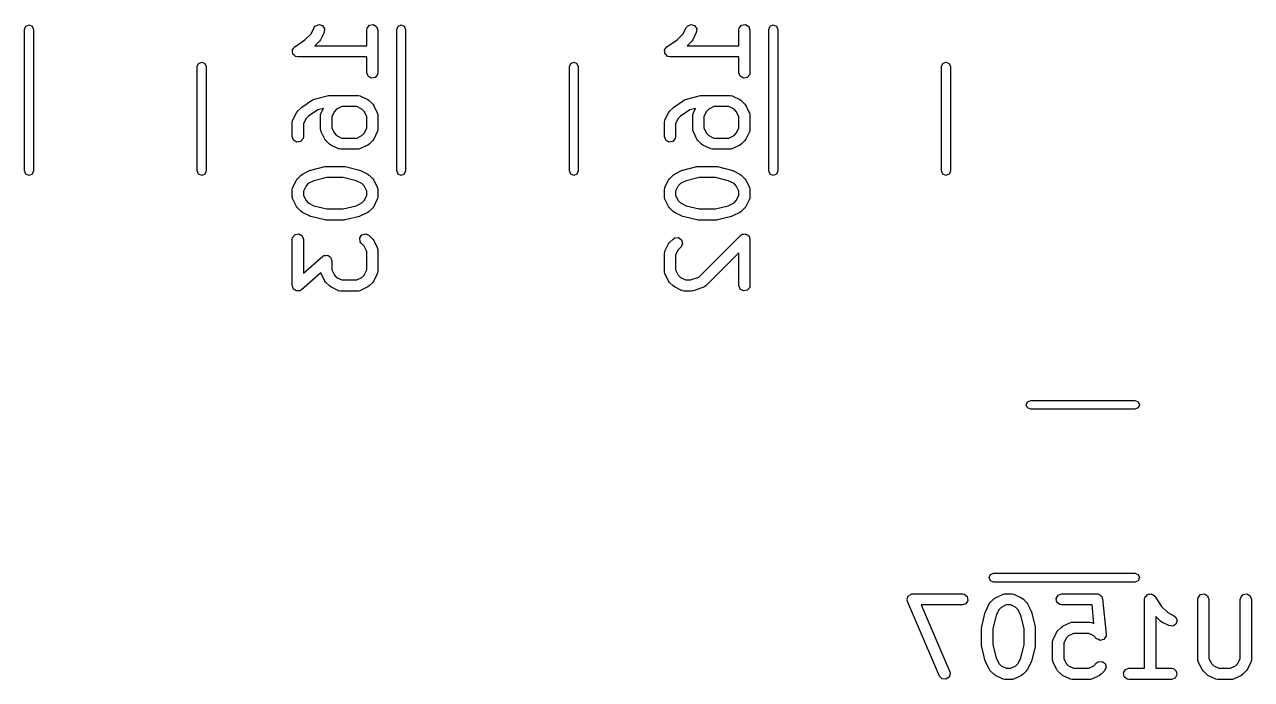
# Model space of a CAD drawing. Extents: x 54 to 297, y -260 to -31.
# Drawn here: x 243.78 to 260.26, y -212.53 to -203.74 of the extents above; entities that cross this region are included whole.
import ezdxf

# ---------------------------------------------------------------- set-up
doc = ezdxf.new("R2010")
doc.units = 0
doc.layers.add('BLACK', color=7, linetype='CONTINUOUS')

msp = doc.modelspace()

# ---------------------------------------------------------------- linework, layer by layer
at = {"layer": 'BLACK', "linetype": 'CONTINUOUS'}
for p, q in [((243.798, -203.758), (243.84, -203.74)), ((243.84, -203.74), (243.882, -203.758)), ((247.687, -203.755), (247.734, -203.735)), ((247.734, -203.735), (247.783, -203.749)), ((247.783, -203.749), (247.811, -203.792)), ((248.382, -203.784), (248.415, -203.745)), ((248.415, -203.745), (248.465, -203.736)), ((248.465, -203.736), (248.51, -203.761)), ((248.798, -203.758), (248.84, -203.74)), ((248.84, -203.74), (248.882, -203.758)), ((252.687, -203.755), (252.734, -203.735)), ((252.734, -203.735), (252.783, -203.749)), ((252.783, -203.749), (252.811, -203.792)), ((253.382, -203.784), (253.415, -203.745)), ((253.415, -203.745), (253.465, -203.736)), ((253.465, -203.736), (253.51, -203.761)), ((253.798, -203.758), (253.84, -203.74)), ((253.84, -203.74), (253.882, -203.758)), ((243.78, -203.8), (243.798, -203.758)), ((243.78, -205.7), (243.78, -203.8)), ((243.882, -203.758), (243.9, -203.8)), ((243.9, -203.8), (243.9, -205.7)), ((247.547, -203.942), (247.629, -203.86)), ((247.629, -203.86), (247.671, -203.776)), ((247.671, -203.776), (247.687, -203.755)), ((247.805, -203.843), (247.758, -203.938)), ((247.811, -203.792), (247.805, -203.843)), ((248.377, -203.81), (248.382, -203.784)), ((248.377, -204.02), (248.377, -203.81)), ((248.51, -203.761), (248.527, -203.81)), ((248.527, -203.81), (248.527, -204.381)), ((248.78, -203.8), (248.798, -203.758)), ((248.78, -205.7), (248.78, -203.8)), ((248.882, -203.758), (248.9, -203.8)), ((248.9, -203.8), (248.9, -205.7)), ((252.547, -203.942), (252.629, -203.86)), ((252.629, -203.86), (252.671, -203.776)), ((252.671, -203.776), (252.687, -203.755)), ((252.805, -203.843), (252.758, -203.938)), ((252.811, -203.792), (252.805, -203.843)), ((253.377, -203.81), (253.382, -203.784)), ((253.377, -204.02), (253.377, -203.81)), ((253.51, -203.761), (253.527, -203.81)), ((253.527, -203.81), (253.527, -204.381)), ((253.78, -203.8), (253.798, -203.758)), ((253.78, -205.7), (253.78, -203.8)), ((253.882, -203.758), (253.9, -203.8)), ((253.9, -203.8), (253.9, -205.7)), ((247.379, -204.082), (247.381, -204.078)), ((247.382, -204.104), (247.379, -204.082)), ((247.38, -204.074), (247.393, -204.057)), ((247.381, -204.078), (247.38, -204.074)), ((247.393, -204.057), (247.404, -204.038)), ((247.404, -204.038), (247.408, -204.036)), ((247.408, -204.036), (247.411, -204.033)), ((247.411, -204.033), (247.547, -203.942)), ((247.744, -203.958), (247.681, -204.02)), ((247.681, -204.02), (248.377, -204.02)), ((247.758, -203.938), (247.744, -203.956)), ((247.744, -203.956), (247.744, -203.958)), ((252.379, -204.082), (252.381, -204.078)), ((252.382, -204.104), (252.379, -204.082)), ((252.38, -204.074), (252.393, -204.057)), ((252.381, -204.078), (252.38, -204.074)), ((252.393, -204.057), (252.404, -204.038)), ((252.404, -204.038), (252.408, -204.036)), ((252.408, -204.036), (252.411, -204.033)), ((252.411, -204.033), (252.547, -203.942)), ((252.744, -203.958), (252.681, -204.02)), ((252.681, -204.02), (253.377, -204.02)), ((252.758, -203.938), (252.744, -203.956)), ((252.744, -203.956), (252.744, -203.958)), ((246.118, -204.258), (246.16, -204.24)), ((246.16, -204.24), (246.202, -204.258)), ((247.384, -204.125), (247.382, -204.104)), ((247.387, -204.128), (247.384, -204.125)), ((247.387, -204.133), (247.387, -204.128)), ((247.404, -204.147), (247.387, -204.133)), ((247.419, -204.162), (247.404, -204.147)), ((247.423, -204.163), (247.419, -204.162)), ((247.427, -204.166), (247.423, -204.163)), ((247.452, -204.17), (247.427, -204.166)), ((248.377, -204.17), (247.452, -204.17)), ((248.377, -204.381), (248.377, -204.17)), ((251.118, -204.258), (251.16, -204.24)), ((251.16, -204.24), (251.202, -204.258)), ((252.384, -204.125), (252.382, -204.104)), ((252.387, -204.128), (252.384, -204.125)), ((252.387, -204.133), (252.387, -204.128)), ((252.404, -204.147), (252.387, -204.133)), ((252.419, -204.162), (252.404, -204.147)), ((252.423, -204.163), (252.419, -204.162)), ((252.427, -204.166), (252.423, -204.163)), ((252.452, -204.17), (252.427, -204.166)), ((253.377, -204.17), (252.452, -204.17)), ((253.377, -204.381), (253.377, -204.17)), ((256.118, -204.258), (256.16, -204.24)), ((256.16, -204.24), (256.202, -204.258)), ((246.1, -204.3), (246.118, -204.258)), ((246.1, -205.7), (246.1, -204.3)), ((246.202, -204.258), (246.22, -204.3)), ((246.22, -204.3), (246.22, -205.7)), ((248.395, -204.429), (248.377, -204.381)), ((248.523, -204.407), (248.49, -204.446)), ((248.527, -204.381), (248.523, -204.407)), ((251.1, -204.3), (251.118, -204.258)), ((251.1, -205.7), (251.1, -204.3)), ((251.202, -204.258), (251.22, -204.3)), ((251.22, -204.3), (251.22, -205.7)), ((253.395, -204.429), (253.377, -204.381)), ((253.523, -204.407), (253.49, -204.446)), ((253.527, -204.381), (253.523, -204.407)), ((256.1, -204.3), (256.118, -204.258)), ((256.1, -205.7), (256.1, -204.3)), ((256.202, -204.258), (256.22, -204.3)), ((256.22, -204.3), (256.22, -205.7)), ((248.439, -204.455), (248.395, -204.429)), ((248.49, -204.446), (248.439, -204.455)), ((253.439, -204.455), (253.395, -204.429)), ((253.49, -204.446), (253.439, -204.455)), ((247.649, -204.747), (247.672, -204.737)), ((247.672, -204.737), (247.863, -204.689)), ((247.672, -204.737), (247.672, -204.737)), ((247.863, -204.689), (247.878, -204.688)), ((247.878, -204.688), (247.881, -204.687)), ((247.881, -204.687), (248.262, -204.687)), ((248.262, -204.687), (248.288, -204.691)), ((248.288, -204.691), (248.291, -204.694)), ((248.291, -204.694), (248.295, -204.695)), ((248.295, -204.695), (248.391, -204.742)), ((248.391, -204.742), (248.409, -204.756)), ((252.649, -204.747), (252.672, -204.737)), ((252.672, -204.737), (252.863, -204.689)), ((252.672, -204.737), (252.672, -204.737)), ((252.863, -204.689), (252.878, -204.688)), ((252.878, -204.688), (252.881, -204.687)), ((252.881, -204.687), (253.262, -204.687)), ((253.262, -204.687), (253.288, -204.691)), ((253.288, -204.691), (253.291, -204.694)), ((253.291, -204.694), (253.295, -204.695)), ((253.295, -204.695), (253.391, -204.742)), ((253.391, -204.742), (253.409, -204.756)), ((247.433, -204.919), (247.446, -204.901)), ((247.446, -204.901), (247.447, -204.899)), ((247.447, -204.899), (247.495, -204.852)), ((247.495, -204.852), (247.504, -204.845)), ((247.504, -204.845), (247.506, -204.842)), ((247.506, -204.842), (247.649, -204.747)), ((247.721, -204.879), (247.595, -204.963)), ((247.795, -204.861), (247.721, -204.879)), ((247.766, -204.919), (247.795, -204.861)), ((247.943, -204.902), (247.908, -204.97)), ((247.973, -204.871), (247.943, -204.902)), ((248.042, -204.837), (247.973, -204.871)), ((248.244, -204.837), (248.042, -204.837)), ((248.313, -204.871), (248.244, -204.837)), ((248.343, -204.902), (248.313, -204.871)), ((248.377, -204.97), (248.343, -204.902)), ((248.409, -204.756), (248.41, -204.756)), ((248.41, -204.756), (248.458, -204.804)), ((248.458, -204.804), (248.471, -204.822)), ((248.471, -204.822), (248.472, -204.824)), ((248.472, -204.824), (248.519, -204.919)), ((252.433, -204.919), (252.446, -204.901)), ((252.446, -204.901), (252.447, -204.899)), ((252.447, -204.899), (252.495, -204.852)), ((252.495, -204.852), (252.504, -204.845)), ((252.504, -204.845), (252.506, -204.842)), ((252.506, -204.842), (252.649, -204.747)), ((252.721, -204.879), (252.595, -204.963)), ((252.795, -204.861), (252.721, -204.879)), ((252.766, -204.919), (252.795, -204.861)), ((252.943, -204.902), (252.908, -204.97)), ((252.973, -204.871), (252.943, -204.902)), ((253.042, -204.837), (252.973, -204.871)), ((253.244, -204.837), (253.042, -204.837)), ((253.313, -204.871), (253.244, -204.837)), ((253.343, -204.902), (253.313, -204.871)), ((253.377, -204.97), (253.343, -204.902)), ((253.409, -204.756), (253.41, -204.756)), ((253.41, -204.756), (253.458, -204.804)), ((253.458, -204.804), (253.471, -204.822)), ((253.471, -204.822), (253.472, -204.824)), ((253.472, -204.824), (253.519, -204.919)), ((247.377, -205.048), (247.382, -205.022)), ((247.377, -205.238), (247.377, -205.048)), ((247.382, -205.022), (247.385, -205.019)), ((247.385, -205.014), (247.433, -204.919)), ((247.385, -205.019), (247.385, -205.014)), ((247.562, -204.997), (247.527, -205.065)), ((247.527, -205.065), (247.527, -205.238)), ((247.595, -204.963), (247.562, -204.997)), ((247.758, -204.952), (247.763, -204.927)), ((247.758, -205.143), (247.758, -204.952)), ((247.763, -204.927), (247.766, -204.923)), ((247.766, -204.923), (247.766, -204.919)), ((247.908, -204.97), (247.908, -205.125)), ((248.377, -205.125), (248.377, -204.97)), ((248.519, -204.919), (248.527, -204.944)), ((248.527, -204.944), (248.526, -204.948)), ((248.526, -204.948), (248.527, -204.952)), ((248.527, -204.952), (248.527, -205.143)), ((252.377, -205.048), (252.382, -205.022)), ((252.377, -205.238), (252.377, -205.048)), ((252.382, -205.022), (252.385, -205.019)), ((252.385, -205.014), (252.433, -204.919)), ((252.385, -205.019), (252.385, -205.014)), ((252.562, -204.997), (252.527, -205.065)), ((252.527, -205.065), (252.527, -205.238)), ((252.595, -204.963), (252.562, -204.997)), ((252.758, -204.952), (252.763, -204.927)), ((252.758, -205.143), (252.758, -204.952)), ((252.763, -204.927), (252.766, -204.923)), ((252.766, -204.923), (252.766, -204.919)), ((252.908, -204.97), (252.908, -205.125)), ((253.377, -205.125), (253.377, -204.97)), ((253.519, -204.919), (253.527, -204.944)), ((253.527, -204.944), (253.526, -204.948)), ((253.526, -204.948), (253.527, -204.952)), ((253.527, -204.952), (253.527, -205.143)), ((247.395, -205.286), (247.377, -205.238)), ((247.527, -205.238), (247.523, -205.264)), ((247.76, -205.147), (247.758, -205.143)), ((247.759, -205.151), (247.76, -205.147)), ((247.766, -205.176), (247.759, -205.151)), ((247.814, -205.272), (247.766, -205.176)), ((247.908, -205.125), (247.943, -205.194)), ((247.943, -205.194), (247.973, -205.224)), ((247.973, -205.224), (248.042, -205.258)), ((248.244, -205.258), (248.313, -205.224)), ((248.313, -205.224), (248.343, -205.194)), ((248.343, -205.194), (248.377, -205.125)), ((248.519, -205.176), (248.472, -205.272)), ((248.52, -205.172), (248.519, -205.176)), ((248.523, -205.169), (248.52, -205.172)), ((248.527, -205.143), (248.523, -205.169)), ((252.395, -205.286), (252.377, -205.238)), ((252.527, -205.238), (252.523, -205.264)), ((252.76, -205.147), (252.758, -205.143)), ((252.759, -205.151), (252.76, -205.147)), ((252.766, -205.176), (252.759, -205.151)), ((252.814, -205.272), (252.766, -205.176)), ((252.908, -205.125), (252.943, -205.194)), ((252.943, -205.194), (252.973, -205.224)), ((252.973, -205.224), (253.042, -205.258)), ((253.244, -205.258), (253.313, -205.224)), ((253.313, -205.224), (253.343, -205.194)), ((253.343, -205.194), (253.377, -205.125)), ((253.519, -205.176), (253.472, -205.272)), ((253.52, -205.172), (253.519, -205.176)), ((253.523, -205.169), (253.52, -205.172)), ((253.527, -205.143), (253.523, -205.169)), ((247.439, -205.312), (247.395, -205.286)), ((247.49, -205.303), (247.439, -205.312)), ((247.523, -205.264), (247.49, -205.303)), ((247.815, -205.273), (247.814, -205.272)), ((247.828, -205.291), (247.815, -205.273)), ((247.876, -205.339), (247.828, -205.291)), ((247.877, -205.339), (247.876, -205.339)), ((247.895, -205.353), (247.877, -205.339)), ((247.99, -205.4), (247.895, -205.353)), ((247.995, -205.401), (247.99, -205.4)), ((247.998, -205.404), (247.995, -205.401)), ((248.042, -205.258), (248.244, -205.258)), ((248.295, -205.4), (248.27, -205.408)), ((248.391, -205.353), (248.295, -205.4)), ((248.392, -205.352), (248.391, -205.353)), ((248.41, -205.339), (248.392, -205.352)), ((248.458, -205.291), (248.41, -205.339)), ((248.472, -205.272), (248.458, -205.29)), ((248.458, -205.29), (248.458, -205.291)), ((252.439, -205.312), (252.395, -205.286)), ((252.49, -205.303), (252.439, -205.312)), ((252.523, -205.264), (252.49, -205.303)), ((252.815, -205.273), (252.814, -205.272)), ((252.828, -205.291), (252.815, -205.273)), ((252.876, -205.339), (252.828, -205.291)), ((252.877, -205.339), (252.876, -205.339)), ((252.895, -205.353), (252.877, -205.339)), ((252.99, -205.4), (252.895, -205.353)), ((252.995, -205.401), (252.99, -205.4)), ((252.998, -205.404), (252.995, -205.401)), ((253.042, -205.258), (253.244, -205.258)), ((253.295, -205.4), (253.27, -205.408)), ((253.391, -205.353), (253.295, -205.4)), ((253.392, -205.352), (253.391, -205.353)), ((253.41, -205.339), (253.392, -205.352)), ((253.458, -205.291), (253.41, -205.339)), ((253.472, -205.272), (253.458, -205.29)), ((253.458, -205.29), (253.458, -205.291)), ((248.024, -205.408), (247.998, -205.404)), ((248.262, -205.408), (248.024, -205.408)), ((248.266, -205.407), (248.262, -205.408)), ((248.27, -205.408), (248.266, -205.407)), ((253.024, -205.408), (252.998, -205.404)), ((253.262, -205.408), (253.024, -205.408)), ((253.266, -205.407), (253.262, -205.408)), ((253.27, -205.408), (253.266, -205.407)), ((243.798, -205.742), (243.78, -205.7)), ((243.9, -205.7), (243.882, -205.742)), ((246.118, -205.742), (246.1, -205.7)), ((246.22, -205.7), (246.202, -205.742)), ((247.514, -205.742), (247.609, -205.695)), ((247.609, -205.695), (247.622, -205.691)), ((247.622, -205.691), (247.625, -205.689)), ((247.625, -205.689), (247.815, -205.642)), ((247.815, -205.642), (247.83, -205.64)), ((247.83, -205.64), (247.833, -205.639)), ((247.833, -205.639), (248.071, -205.639)), ((248.071, -205.639), (248.086, -205.642)), ((248.086, -205.642), (248.09, -205.642)), ((248.09, -205.642), (248.28, -205.689)), ((248.28, -205.689), (248.292, -205.694)), ((248.292, -205.694), (248.295, -205.695)), ((248.295, -205.695), (248.391, -205.742)), ((248.798, -205.742), (248.78, -205.7)), ((248.9, -205.7), (248.882, -205.742)), ((251.118, -205.742), (251.1, -205.7)), ((251.22, -205.7), (251.202, -205.742)), ((252.514, -205.742), (252.609, -205.695)), ((252.609, -205.695), (252.622, -205.691)), ((252.622, -205.691), (252.625, -205.689)), ((252.625, -205.689), (252.815, -205.642)), ((252.815, -205.642), (252.83, -205.64)), ((252.83, -205.64), (252.833, -205.639)), ((252.833, -205.639), (253.071, -205.639)), ((253.071, -205.639), (253.086, -205.642)), ((253.086, -205.642), (253.09, -205.642)), ((253.09, -205.642), (253.28, -205.689)), ((253.28, -205.689), (253.292, -205.694)), ((253.292, -205.694), (253.295, -205.695)), ((253.295, -205.695), (253.391, -205.742)), ((253.798, -205.742), (253.78, -205.7)), ((253.9, -205.7), (253.882, -205.742)), ((256.118, -205.742), (256.1, -205.7)), ((256.22, -205.7), (256.202, -205.742)), ((243.84, -205.76), (243.798, -205.742)), ((243.882, -205.742), (243.84, -205.76)), ((246.16, -205.76), (246.118, -205.742)), ((246.202, -205.742), (246.16, -205.76)), ((247.385, -205.919), (247.433, -205.824)), ((247.433, -205.824), (247.446, -205.806)), ((247.446, -205.806), (247.447, -205.804)), ((247.447, -205.804), (247.495, -205.756)), ((247.495, -205.756), (247.513, -205.744)), ((247.513, -205.744), (247.514, -205.742)), ((247.592, -205.871), (247.562, -205.902)), ((247.669, -205.833), (247.592, -205.871)), ((247.843, -205.789), (247.669, -205.833)), ((248.062, -205.789), (247.843, -205.789)), ((248.236, -205.833), (248.062, -205.789)), ((248.313, -205.871), (248.236, -205.833)), ((248.343, -205.902), (248.313, -205.871)), ((248.391, -205.742), (248.409, -205.756)), ((248.409, -205.756), (248.41, -205.756)), ((248.41, -205.756), (248.458, -205.804)), ((248.458, -205.804), (248.471, -205.822)), ((248.471, -205.822), (248.472, -205.824)), ((248.472, -205.824), (248.519, -205.919)), ((248.84, -205.76), (248.798, -205.742)), ((248.882, -205.742), (248.84, -205.76)), ((251.16, -205.76), (251.118, -205.742)), ((251.202, -205.742), (251.16, -205.76)), ((252.385, -205.919), (252.433, -205.824)), ((252.433, -205.824), (252.446, -205.806)), ((252.446, -205.806), (252.447, -205.804)), ((252.447, -205.804), (252.495, -205.756)), ((252.495, -205.756), (252.513, -205.744)), ((252.513, -205.744), (252.514, -205.742)), ((252.592, -205.871), (252.562, -205.902)), ((252.669, -205.833), (252.592, -205.871)), ((252.843, -205.789), (252.669, -205.833)), ((253.062, -205.789), (252.843, -205.789)), ((253.236, -205.833), (253.062, -205.789)), ((253.313, -205.871), (253.236, -205.833)), ((253.343, -205.902), (253.313, -205.871)), ((253.391, -205.742), (253.409, -205.756)), ((253.409, -205.756), (253.41, -205.756)), ((253.41, -205.756), (253.458, -205.804)), ((253.458, -205.804), (253.471, -205.822)), ((253.471, -205.822), (253.472, -205.824)), ((253.472, -205.824), (253.519, -205.919)), ((253.84, -205.76), (253.798, -205.742)), ((253.882, -205.742), (253.84, -205.76)), ((256.16, -205.76), (256.118, -205.742)), ((256.202, -205.742), (256.16, -205.76)), ((247.377, -205.952), (247.382, -205.927)), ((247.377, -206.048), (247.377, -205.952)), ((247.379, -206.052), (247.377, -206.048)), ((247.378, -206.056), (247.379, -206.052)), ((247.385, -206.081), (247.378, -206.056)), ((247.382, -205.927), (247.385, -205.923)), ((247.385, -205.923), (247.385, -205.919)), ((247.562, -205.902), (247.527, -205.97)), ((247.527, -205.97), (247.527, -206.03)), ((247.527, -206.03), (247.562, -206.098)), ((248.377, -205.97), (248.343, -205.902)), ((248.343, -206.098), (248.377, -206.03)), ((248.377, -206.03), (248.377, -205.97)), ((248.519, -205.919), (248.527, -205.944)), ((248.527, -206.048), (248.523, -206.073)), ((248.527, -205.944), (248.526, -205.948)), ((248.526, -205.948), (248.527, -205.952)), ((248.527, -205.952), (248.527, -206.048)), ((252.377, -205.952), (252.382, -205.927)), ((252.377, -206.048), (252.377, -205.952)), ((252.379, -206.052), (252.377, -206.048)), ((252.378, -206.056), (252.379, -206.052)), ((252.385, -206.081), (252.378, -206.056)), ((252.382, -205.927), (252.385, -205.923)), ((252.385, -205.923), (252.385, -205.919)), ((252.562, -205.902), (252.527, -205.97)), ((252.527, -205.97), (252.527, -206.03)), ((252.527, -206.03), (252.562, -206.098)), ((253.377, -205.97), (253.343, -205.902)), ((253.343, -206.098), (253.377, -206.03)), ((253.377, -206.03), (253.377, -205.97)), ((253.519, -205.919), (253.527, -205.944)), ((253.527, -206.048), (253.523, -206.073)), ((253.527, -205.944), (253.526, -205.948)), ((253.526, -205.948), (253.527, -205.952)), ((253.527, -205.952), (253.527, -206.048)), ((247.433, -206.176), (247.385, -206.081)), ((247.434, -206.178), (247.433, -206.176)), ((247.447, -206.196), (247.434, -206.178)), ((247.495, -206.244), (247.447, -206.196)), ((247.562, -206.098), (247.592, -206.129)), ((247.592, -206.129), (247.669, -206.167)), ((247.669, -206.167), (247.843, -206.211)), ((247.843, -206.211), (248.062, -206.211)), ((248.062, -206.211), (248.236, -206.167)), ((248.236, -206.167), (248.313, -206.129)), ((248.313, -206.129), (248.343, -206.098)), ((248.458, -206.196), (248.41, -206.244)), ((248.472, -206.176), (248.458, -206.194)), ((248.458, -206.194), (248.458, -206.196)), ((248.519, -206.081), (248.472, -206.176)), ((248.52, -206.077), (248.519, -206.081)), ((248.523, -206.073), (248.52, -206.077)), ((252.433, -206.176), (252.385, -206.081)), ((252.434, -206.178), (252.433, -206.176)), ((252.447, -206.196), (252.434, -206.178)), ((252.495, -206.244), (252.447, -206.196)), ((252.562, -206.098), (252.592, -206.129)), ((252.592, -206.129), (252.669, -206.167)), ((252.669, -206.167), (252.843, -206.211)), ((252.843, -206.211), (253.062, -206.211)), ((253.062, -206.211), (253.236, -206.167)), ((253.236, -206.167), (253.313, -206.129)), ((253.313, -206.129), (253.343, -206.098)), ((253.458, -206.196), (253.41, -206.244)), ((253.472, -206.176), (253.458, -206.194)), ((253.458, -206.194), (253.458, -206.196)), ((253.519, -206.081), (253.472, -206.176)), ((253.52, -206.077), (253.519, -206.081)), ((253.523, -206.073), (253.52, -206.077)), ((247.496, -206.244), (247.495, -206.244)), ((247.514, -206.258), (247.496, -206.244)), ((247.609, -206.305), (247.514, -206.258)), ((247.613, -206.306), (247.609, -206.305)), ((247.625, -206.311), (247.613, -206.306)), ((247.815, -206.358), (247.625, -206.311)), ((247.819, -206.358), (247.815, -206.358)), ((247.833, -206.361), (247.819, -206.358)), ((248.071, -206.361), (247.833, -206.361)), ((248.075, -206.36), (248.071, -206.361)), ((248.09, -206.358), (248.075, -206.36)), ((248.28, -206.311), (248.09, -206.358)), ((248.283, -206.309), (248.28, -206.311)), ((248.295, -206.305), (248.283, -206.309)), ((248.391, -206.258), (248.295, -206.305)), ((248.392, -206.256), (248.391, -206.258)), ((248.41, -206.244), (248.392, -206.256)), ((252.496, -206.244), (252.495, -206.244)), ((252.514, -206.258), (252.496, -206.244)), ((252.609, -206.305), (252.514, -206.258)), ((252.613, -206.306), (252.609, -206.305)), ((252.625, -206.311), (252.613, -206.306)), ((252.815, -206.358), (252.625, -206.311)), ((252.819, -206.358), (252.815, -206.358)), ((252.833, -206.361), (252.819, -206.358)), ((253.071, -206.361), (252.833, -206.361)), ((253.075, -206.36), (253.071, -206.361)), ((253.09, -206.358), (253.075, -206.36)), ((253.28, -206.311), (253.09, -206.358)), ((253.283, -206.309), (253.28, -206.311)), ((253.295, -206.305), (253.283, -206.309)), ((253.391, -206.258), (253.295, -206.305)), ((253.392, -206.256), (253.391, -206.258)), ((253.41, -206.244), (253.392, -206.256)), ((247.382, -206.593), (247.415, -206.554)), ((247.415, -206.554), (247.465, -206.545)), ((247.465, -206.545), (247.51, -206.571)), ((248.314, -206.558), (248.364, -206.544)), ((248.364, -206.544), (248.41, -206.566)), ((253.399, -206.566), (253.413, -206.557)), ((253.413, -206.557), (253.415, -206.554)), ((253.415, -206.554), (253.417, -206.554)), ((253.417, -206.554), (253.421, -206.551)), ((253.421, -206.551), (253.443, -206.549)), ((253.443, -206.549), (253.465, -206.545)), ((253.465, -206.545), (253.468, -206.547)), ((253.468, -206.547), (253.472, -206.547)), ((253.472, -206.547), (253.49, -206.56)), ((247.377, -206.619), (247.382, -206.593)), ((247.377, -207.238), (247.377, -206.619)), ((247.51, -206.571), (247.527, -206.619)), ((247.527, -206.619), (247.527, -207.073)), ((248.285, -206.6), (248.314, -206.558)), ((248.289, -206.651), (248.285, -206.6)), ((248.304, -206.672), (248.289, -206.651)), ((248.343, -206.711), (248.304, -206.672)), ((248.377, -206.78), (248.343, -206.711)), ((248.41, -206.566), (248.458, -206.614)), ((248.458, -206.614), (248.471, -206.632)), ((248.471, -206.632), (248.472, -206.633)), ((248.472, -206.633), (248.519, -206.728)), ((252.385, -206.776), (252.433, -206.681)), ((252.433, -206.681), (252.446, -206.663)), ((252.446, -206.663), (252.447, -206.661)), ((252.447, -206.661), (252.495, -206.614)), ((252.495, -206.614), (252.516, -206.599)), ((252.516, -206.599), (252.567, -206.594)), ((252.601, -206.72), (252.562, -206.759)), ((252.567, -206.594), (252.609, -206.624)), ((252.622, -206.673), (252.601, -206.72)), ((252.609, -206.624), (252.622, -206.673)), ((252.84, -207.125), (253.399, -206.566)), ((253.49, -206.56), (253.51, -206.571)), ((253.51, -206.571), (253.511, -206.574)), ((253.511, -206.574), (253.514, -206.576)), ((253.514, -206.576), (253.52, -206.598)), ((253.52, -206.598), (253.527, -206.619)), ((253.527, -206.619), (253.527, -207.238)), ((247.527, -207.073), (247.784, -206.848)), ((247.784, -206.848), (247.794, -206.842)), ((247.794, -206.842), (247.796, -206.84)), ((247.796, -206.84), (247.799, -206.839)), ((247.799, -206.839), (247.806, -206.835)), ((247.806, -206.835), (247.826, -206.834)), ((247.826, -206.834), (247.846, -206.831)), ((247.846, -206.831), (247.852, -206.834)), ((247.852, -206.834), (247.858, -206.834)), ((247.858, -206.834), (247.873, -206.846)), ((247.873, -206.846), (247.891, -206.857)), ((247.891, -206.857), (247.893, -206.862)), ((247.893, -206.862), (247.897, -206.866)), ((247.897, -206.866), (247.901, -206.886)), ((247.901, -206.886), (247.908, -206.905)), ((248.377, -207.03), (248.377, -206.78)), ((248.519, -206.728), (248.527, -206.753)), ((248.527, -206.753), (248.526, -206.758)), ((248.526, -206.758), (248.527, -206.762)), ((248.527, -206.762), (248.527, -207.048)), ((252.377, -206.81), (252.382, -206.784)), ((252.377, -207.048), (252.377, -206.81)), ((252.382, -206.784), (252.385, -206.78)), ((252.385, -206.78), (252.385, -206.776)), ((252.562, -206.759), (252.527, -206.827)), ((252.527, -206.827), (252.527, -207.03)), ((253.377, -206.8), (252.934, -207.244)), ((253.377, -207.238), (253.377, -206.8)), ((247.908, -206.905), (247.908, -207.03)), ((247.908, -207.03), (247.943, -207.098)), ((248.343, -207.098), (248.377, -207.03)), ((248.527, -207.048), (248.523, -207.073)), ((252.379, -207.052), (252.377, -207.048)), ((252.527, -207.03), (252.562, -207.098)), ((247.762, -207.067), (247.502, -207.295)), ((247.766, -207.081), (247.762, -207.067)), ((247.814, -207.176), (247.766, -207.081)), ((247.815, -207.178), (247.814, -207.176)), ((247.828, -207.196), (247.815, -207.178)), ((247.876, -207.244), (247.828, -207.196)), ((247.943, -207.098), (247.973, -207.129)), ((247.973, -207.129), (248.042, -207.163)), ((248.042, -207.163), (248.244, -207.163)), ((248.244, -207.163), (248.313, -207.129)), ((248.313, -207.129), (248.343, -207.098)), ((248.458, -207.196), (248.41, -207.244)), ((248.472, -207.176), (248.458, -207.194)), ((248.458, -207.194), (248.458, -207.196)), ((248.519, -207.081), (248.472, -207.176)), ((248.52, -207.077), (248.519, -207.081)), ((248.523, -207.073), (248.52, -207.077)), ((252.378, -207.056), (252.379, -207.052)), ((252.385, -207.081), (252.378, -207.056)), ((252.433, -207.176), (252.385, -207.081)), ((252.434, -207.178), (252.433, -207.176)), ((252.447, -207.196), (252.434, -207.178)), ((252.495, -207.244), (252.447, -207.196)), ((252.562, -207.098), (252.592, -207.129)), ((252.592, -207.129), (252.661, -207.163)), ((252.661, -207.163), (252.726, -207.163)), ((252.726, -207.163), (252.84, -207.125)), ((247.384, -207.257), (247.377, -207.238)), ((247.388, -207.277), (247.384, -207.257)), ((247.393, -207.281), (247.388, -207.277)), ((247.395, -207.286), (247.393, -207.281)), ((247.412, -207.296), (247.395, -207.286)), ((247.428, -207.309), (247.412, -207.296)), ((247.434, -207.309), (247.428, -207.309)), ((247.439, -207.312), (247.434, -207.309)), ((247.459, -207.308), (247.439, -207.312)), ((247.479, -207.308), (247.459, -207.308)), ((247.487, -207.304), (247.479, -207.308)), ((247.49, -207.303), (247.487, -207.304)), ((247.492, -207.3), (247.49, -207.303)), ((247.502, -207.295), (247.492, -207.3)), ((247.877, -207.244), (247.876, -207.244)), ((247.895, -207.258), (247.877, -207.244)), ((247.99, -207.305), (247.895, -207.258)), ((247.995, -207.306), (247.99, -207.305)), ((247.998, -207.309), (247.995, -207.306)), ((248.024, -207.313), (247.998, -207.309)), ((248.262, -207.313), (248.024, -207.313)), ((248.266, -207.312), (248.262, -207.313)), ((248.27, -207.313), (248.266, -207.312)), ((248.295, -207.305), (248.27, -207.313)), ((248.391, -207.258), (248.295, -207.305)), ((248.392, -207.256), (248.391, -207.258)), ((248.41, -207.244), (248.392, -207.256)), ((252.496, -207.244), (252.495, -207.244)), ((252.514, -207.258), (252.496, -207.244)), ((252.609, -207.305), (252.514, -207.258)), ((252.614, -207.306), (252.609, -207.305)), ((252.617, -207.309), (252.614, -207.306)), ((252.643, -207.313), (252.617, -207.309)), ((252.738, -207.313), (252.643, -207.313)), ((252.74, -207.313), (252.738, -207.313)), ((252.762, -207.309), (252.74, -207.313)), ((252.905, -207.262), (252.762, -207.309)), ((252.908, -207.259), (252.905, -207.262)), ((252.913, -207.258), (252.908, -207.259)), ((252.934, -207.244), (252.913, -207.258)), ((253.395, -207.286), (253.377, -207.238)), ((253.439, -207.312), (253.395, -207.286)), ((253.49, -207.303), (253.439, -207.312)), ((253.523, -207.264), (253.49, -207.303)), ((253.527, -207.238), (253.523, -207.264)), ((257.24, -208.84), (257.258, -208.798)), ((257.258, -208.882), (257.24, -208.84)), ((257.258, -208.798), (257.3, -208.78)), ((257.3, -208.78), (258.7, -208.78)), ((258.7, -208.78), (258.742, -208.798)), ((258.742, -208.798), (258.76, -208.84)), ((258.76, -208.84), (258.742, -208.882)), ((257.3, -208.9), (257.258, -208.882)), ((258.7, -208.9), (257.3, -208.9)), ((258.742, -208.882), (258.7, -208.9)), ((256.74, -211.16), (256.758, -211.118)), ((256.758, -211.202), (256.74, -211.16)), ((256.758, -211.118), (256.8, -211.1)), ((256.8, -211.1), (258.7, -211.1)), ((258.7, -211.1), (258.742, -211.118)), ((258.742, -211.118), (258.76, -211.16)), ((258.76, -211.16), (258.742, -211.202)), ((256.8, -211.22), (256.758, -211.202)), ((258.7, -211.22), (256.8, -211.22)), ((258.742, -211.202), (258.7, -211.22)), ((255.639, -211.457), (255.642, -211.448)), ((255.645, -211.482), (255.639, -211.457)), ((255.64, -211.439), (255.649, -211.424)), ((255.642, -211.448), (255.64, -211.439)), ((256.074, -212.482), (255.645, -211.482)), ((255.649, -211.424), (255.654, -211.407)), ((255.654, -211.407), (255.662, -211.403)), ((255.662, -211.403), (255.666, -211.395)), ((255.666, -211.395), (255.683, -211.389)), ((255.683, -211.389), (255.697, -211.379)), ((255.697, -211.379), (255.706, -211.38)), ((255.706, -211.38), (255.714, -211.377)), ((255.714, -211.377), (256.381, -211.377)), ((256.381, -211.377), (256.407, -211.382)), ((256.407, -211.382), (256.446, -211.415)), ((256.455, -211.465), (256.429, -211.51)), ((256.446, -211.415), (256.455, -211.465)), ((256.742, -211.514), (256.756, -211.496)), ((256.756, -211.495), (256.804, -211.447)), ((256.756, -211.496), (256.756, -211.495)), ((256.804, -211.447), (256.822, -211.434)), ((256.822, -211.434), (256.824, -211.433)), ((256.824, -211.433), (256.919, -211.385)), ((256.919, -211.385), (256.944, -211.378)), ((256.944, -211.378), (256.948, -211.379)), ((256.948, -211.379), (256.952, -211.377)), ((256.952, -211.377), (257.048, -211.377)), ((257.048, -211.377), (257.073, -211.382)), ((257.073, -211.382), (257.077, -211.385)), ((257.077, -211.385), (257.081, -211.385)), ((257.081, -211.385), (257.176, -211.433)), ((257.176, -211.433), (257.194, -211.446)), ((257.194, -211.446), (257.196, -211.447)), ((257.196, -211.447), (257.244, -211.495)), ((257.244, -211.495), (257.256, -211.513)), ((257.64, -211.439), (257.666, -211.395)), ((257.649, -211.49), (257.64, -211.439)), ((257.689, -211.523), (257.649, -211.49)), ((257.666, -211.395), (257.714, -211.377)), ((257.714, -211.377), (258.19, -211.377)), ((258.19, -211.377), (258.194, -211.378)), ((258.194, -211.378), (258.196, -211.378)), ((258.196, -211.378), (258.199, -211.379)), ((258.199, -211.379), (258.216, -211.382)), ((258.216, -211.382), (258.228, -211.392)), ((258.228, -211.392), (258.243, -211.399)), ((258.243, -211.399), (258.247, -211.408)), ((258.247, -211.408), (258.255, -211.415)), ((258.255, -211.415), (258.258, -211.431)), ((258.258, -211.431), (258.265, -211.445)), ((258.265, -211.445), (258.313, -211.921)), ((258.83, -211.452), (258.834, -211.427)), ((258.83, -212.377), (258.83, -211.452)), ((258.834, -211.427), (258.837, -211.423)), ((258.837, -211.423), (258.838, -211.419)), ((258.838, -211.419), (258.853, -211.404)), ((258.853, -211.404), (258.867, -211.387)), ((258.867, -211.387), (258.872, -211.387)), ((258.872, -211.387), (258.875, -211.384)), ((258.875, -211.384), (258.896, -211.382)), ((258.896, -211.382), (258.918, -211.379)), ((258.918, -211.379), (258.922, -211.381)), ((258.922, -211.381), (258.926, -211.38)), ((258.926, -211.38), (258.943, -211.393)), ((258.943, -211.393), (258.962, -211.404)), ((258.962, -211.404), (258.964, -211.408)), ((258.964, -211.408), (258.967, -211.411)), ((258.967, -211.411), (259.058, -211.547)), ((259.544, -211.452), (259.549, -211.427)), ((259.544, -212.262), (259.544, -211.452)), ((259.549, -211.427), (259.582, -211.387)), ((259.582, -211.387), (259.632, -211.379)), ((259.632, -211.379), (259.676, -211.404)), ((259.676, -211.404), (259.694, -211.452)), ((259.694, -211.452), (259.694, -212.244)), ((260.115, -211.452), (260.12, -211.427)), ((260.115, -212.244), (260.115, -211.452)), ((260.12, -211.427), (260.153, -211.387)), ((260.153, -211.387), (260.203, -211.379)), ((260.203, -211.379), (260.248, -211.404)), ((260.248, -211.404), (260.265, -211.452)), ((260.265, -211.452), (260.265, -212.262)), ((256.381, -211.527), (255.828, -211.527)), ((255.828, -211.527), (256.212, -212.423)), ((256.429, -211.51), (256.381, -211.527)), ((256.642, -211.815), (256.689, -211.625)), ((256.689, -211.625), (256.694, -211.613)), ((256.694, -211.613), (256.695, -211.609)), ((256.695, -211.609), (256.742, -211.514)), ((256.871, -211.592), (256.833, -211.669)), ((256.902, -211.562), (256.871, -211.592)), ((256.97, -211.527), (256.902, -211.562)), ((257.03, -211.527), (256.97, -211.527)), ((257.098, -211.562), (257.03, -211.527)), ((257.129, -211.592), (257.098, -211.562)), ((257.167, -211.669), (257.129, -211.592)), ((257.256, -211.513), (257.258, -211.514)), ((257.258, -211.514), (257.305, -211.609)), ((257.305, -211.609), (257.309, -211.622)), ((257.309, -211.622), (257.311, -211.625)), ((257.311, -211.625), (257.358, -211.815)), ((257.714, -211.527), (257.689, -211.523)), ((258.123, -211.527), (257.714, -211.527)), ((258.147, -211.776), (258.123, -211.527)), ((259.058, -211.547), (259.14, -211.629)), ((259.14, -211.629), (259.224, -211.671)), ((256.639, -211.833), (256.642, -211.819)), ((256.642, -211.819), (256.642, -211.815)), ((256.833, -211.669), (256.789, -211.843)), ((257.211, -211.843), (257.167, -211.669)), ((257.358, -211.815), (257.36, -211.83)), ((257.36, -211.83), (257.361, -211.833)), ((257.661, -211.876), (257.709, -211.828)), ((257.709, -211.828), (257.727, -211.815)), ((257.727, -211.815), (257.728, -211.814)), ((257.728, -211.814), (257.824, -211.766)), ((257.824, -211.766), (257.849, -211.759)), ((257.849, -211.759), (257.853, -211.76)), ((257.853, -211.76), (257.857, -211.758)), ((257.857, -211.758), (258.095, -211.758)), ((258.095, -211.758), (258.121, -211.763)), ((258.121, -211.763), (258.124, -211.766)), ((258.124, -211.766), (258.129, -211.766)), ((258.129, -211.766), (258.147, -211.776)), ((259.042, -211.744), (258.98, -211.681)), ((258.98, -211.681), (258.98, -212.377)), ((259.044, -211.744), (259.042, -211.744)), ((259.062, -211.758), (259.044, -211.744)), ((259.157, -211.805), (259.062, -211.758)), ((259.208, -211.811), (259.157, -211.805)), ((259.251, -211.783), (259.208, -211.811)), ((259.224, -211.671), (259.245, -211.687)), ((259.245, -211.687), (259.265, -211.734)), ((259.265, -211.734), (259.251, -211.783)), ((256.639, -212.071), (256.639, -211.833)), ((256.789, -211.843), (256.789, -212.062)), ((257.211, -212.062), (257.211, -211.843)), ((257.361, -211.833), (257.361, -212.071)), ((257.596, -211.998), (257.599, -211.995)), ((257.599, -211.995), (257.6, -211.99)), ((257.6, -211.99), (257.647, -211.895)), ((257.647, -211.895), (257.661, -211.877)), ((257.661, -211.877), (257.661, -211.876)), ((257.776, -211.973), (257.742, -212.042)), ((257.806, -211.943), (257.776, -211.973)), ((257.875, -211.908), (257.806, -211.943)), ((258.078, -211.908), (257.875, -211.908)), ((258.146, -211.943), (258.078, -211.908)), ((258.185, -211.982), (258.146, -211.943)), ((258.186, -211.982), (258.185, -211.982)), ((258.209, -211.993), (258.186, -211.982)), ((258.186, -211.982), (258.186, -211.982)), ((258.232, -212.003), (258.209, -211.993)), ((258.257, -211.997), (258.232, -212.003)), ((258.281, -211.99), (258.257, -211.997)), ((258.282, -211.989), (258.281, -211.99)), ((258.281, -211.99), (258.281, -211.99)), ((258.296, -211.969), (258.282, -211.989)), ((258.311, -211.948), (258.296, -211.969)), ((258.311, -211.947), (258.31, -211.947)), ((258.31, -211.947), (258.311, -211.948)), ((258.313, -211.921), (258.311, -211.947)), ((256.64, -212.075), (256.639, -212.071)), ((256.642, -212.09), (256.64, -212.075)), ((256.689, -212.28), (256.642, -212.09)), ((256.789, -212.062), (256.833, -212.236)), ((257.167, -212.236), (257.211, -212.062)), ((257.358, -212.09), (257.311, -212.28)), ((257.361, -212.071), (257.358, -212.086)), ((257.358, -212.086), (257.358, -212.09)), ((257.592, -212.024), (257.596, -211.998)), ((257.592, -212.262), (257.592, -212.024)), ((257.742, -212.042), (257.742, -212.244)), ((258.232, -212.003), (258.232, -212.003)), ((258.232, -212.003), (258.232, -212.003)), ((256.691, -212.283), (256.689, -212.28)), ((256.695, -212.295), (256.691, -212.283)), ((256.742, -212.391), (256.695, -212.295)), ((256.833, -212.236), (256.871, -212.313)), ((256.871, -212.313), (256.902, -212.343)), ((257.098, -212.343), (257.129, -212.313)), ((257.129, -212.313), (257.167, -212.236)), ((257.305, -212.295), (257.258, -212.391)), ((257.306, -212.292), (257.305, -212.295)), ((257.311, -212.28), (257.306, -212.292)), ((257.593, -212.266), (257.592, -212.262)), ((257.592, -212.27), (257.593, -212.266)), ((257.6, -212.295), (257.592, -212.27)), ((257.647, -212.391), (257.6, -212.295)), ((257.742, -212.244), (257.776, -212.313)), ((257.776, -212.313), (257.806, -212.343)), ((258.146, -212.343), (258.185, -212.304)), ((258.185, -212.304), (258.206, -212.289)), ((258.206, -212.289), (258.258, -212.285)), ((258.258, -212.285), (258.3, -212.314)), ((258.3, -212.314), (258.313, -212.364)), ((259.546, -212.266), (259.544, -212.262)), ((259.545, -212.27), (259.546, -212.266)), ((259.552, -212.295), (259.545, -212.27)), ((259.6, -212.391), (259.552, -212.295)), ((259.694, -212.244), (259.728, -212.313)), ((259.728, -212.313), (259.759, -212.343)), ((260.051, -212.343), (260.081, -212.313)), ((260.081, -212.313), (260.115, -212.244)), ((260.258, -212.295), (260.21, -212.391)), ((260.261, -212.288), (260.258, -212.291)), ((260.258, -212.291), (260.258, -212.295)), ((260.265, -212.262), (260.261, -212.288)), ((256.109, -212.519), (256.074, -212.482)), ((256.218, -212.448), (256.203, -212.497)), ((256.212, -212.423), (256.218, -212.448)), ((256.744, -212.392), (256.742, -212.391)), ((256.756, -212.41), (256.744, -212.392)), ((256.804, -212.458), (256.756, -212.41)), ((256.806, -212.458), (256.804, -212.458)), ((256.824, -212.472), (256.806, -212.458)), ((256.919, -212.519), (256.824, -212.472)), ((256.902, -212.343), (256.97, -212.377)), ((256.97, -212.377), (257.03, -212.377)), ((257.03, -212.377), (257.098, -212.343)), ((257.176, -212.472), (257.081, -212.519)), ((257.178, -212.471), (257.176, -212.472)), ((257.196, -212.458), (257.178, -212.471)), ((257.244, -212.41), (257.196, -212.458)), ((257.258, -212.391), (257.244, -212.409)), ((257.244, -212.409), (257.244, -212.41)), ((257.648, -212.392), (257.647, -212.391)), ((257.661, -212.41), (257.648, -212.392)), ((257.709, -212.458), (257.661, -212.41)), ((257.71, -212.458), (257.709, -212.458)), ((257.728, -212.472), (257.71, -212.458)), ((257.824, -212.519), (257.728, -212.472)), ((257.806, -212.343), (257.875, -212.377)), ((257.875, -212.377), (258.078, -212.377)), ((258.078, -212.377), (258.146, -212.343)), ((258.224, -212.472), (258.129, -212.519)), ((258.225, -212.471), (258.224, -212.472)), ((258.244, -212.458), (258.225, -212.471)), ((258.291, -212.41), (258.244, -212.458)), ((258.313, -212.364), (258.291, -212.41)), ((258.545, -212.439), (258.571, -212.395)), ((258.554, -212.49), (258.545, -212.439)), ((258.593, -212.523), (258.554, -212.49)), ((258.571, -212.395), (258.619, -212.377)), ((258.619, -212.377), (258.83, -212.377)), ((258.98, -212.377), (259.19, -212.377)), ((259.19, -212.377), (259.216, -212.382)), ((259.216, -212.382), (259.255, -212.415)), ((259.264, -212.465), (259.239, -212.51)), ((259.255, -212.415), (259.264, -212.465)), ((259.601, -212.392), (259.6, -212.391)), ((259.614, -212.41), (259.601, -212.392)), ((259.661, -212.458), (259.614, -212.41)), ((259.663, -212.458), (259.661, -212.458)), ((259.681, -212.472), (259.663, -212.458)), ((259.776, -212.519), (259.681, -212.472)), ((259.759, -212.343), (259.827, -212.377)), ((259.827, -212.377), (259.982, -212.377)), ((259.982, -212.377), (260.051, -212.343)), ((260.129, -212.472), (260.034, -212.519)), ((260.13, -212.471), (260.129, -212.472)), ((260.148, -212.458), (260.13, -212.471)), ((260.196, -212.41), (260.148, -212.458)), ((260.197, -212.409), (260.196, -212.41)), ((260.21, -212.391), (260.197, -212.409)), ((256.16, -212.525), (256.109, -212.519)), ((256.203, -212.497), (256.16, -212.525)), ((256.923, -212.52), (256.919, -212.519)), ((256.927, -212.523), (256.923, -212.52)), ((256.952, -212.527), (256.927, -212.523)), ((257.048, -212.527), (256.952, -212.527)), ((257.052, -212.526), (257.048, -212.527)), ((257.056, -212.527), (257.052, -212.526)), ((257.081, -212.519), (257.056, -212.527)), ((257.828, -212.52), (257.824, -212.519)), ((257.831, -212.523), (257.828, -212.52)), ((257.857, -212.527), (257.831, -212.523)), ((258.095, -212.527), (257.857, -212.527)), ((258.099, -212.526), (258.095, -212.527)), ((258.104, -212.527), (258.099, -212.526)), ((258.129, -212.519), (258.104, -212.527)), ((258.619, -212.527), (258.593, -212.523)), ((259.19, -212.527), (258.619, -212.527)), ((259.239, -212.51), (259.19, -212.527)), ((259.78, -212.52), (259.776, -212.519)), ((259.784, -212.523), (259.78, -212.52)), ((259.81, -212.527), (259.784, -212.523)), ((260, -212.527), (259.81, -212.527)), ((260.004, -212.526), (260, -212.527)), ((260.009, -212.527), (260.004, -212.526)), ((260.034, -212.519), (260.009, -212.527))]:
    msp.add_line(p, q, dxfattribs=at)

doc.saveas('drawing.dxf')
